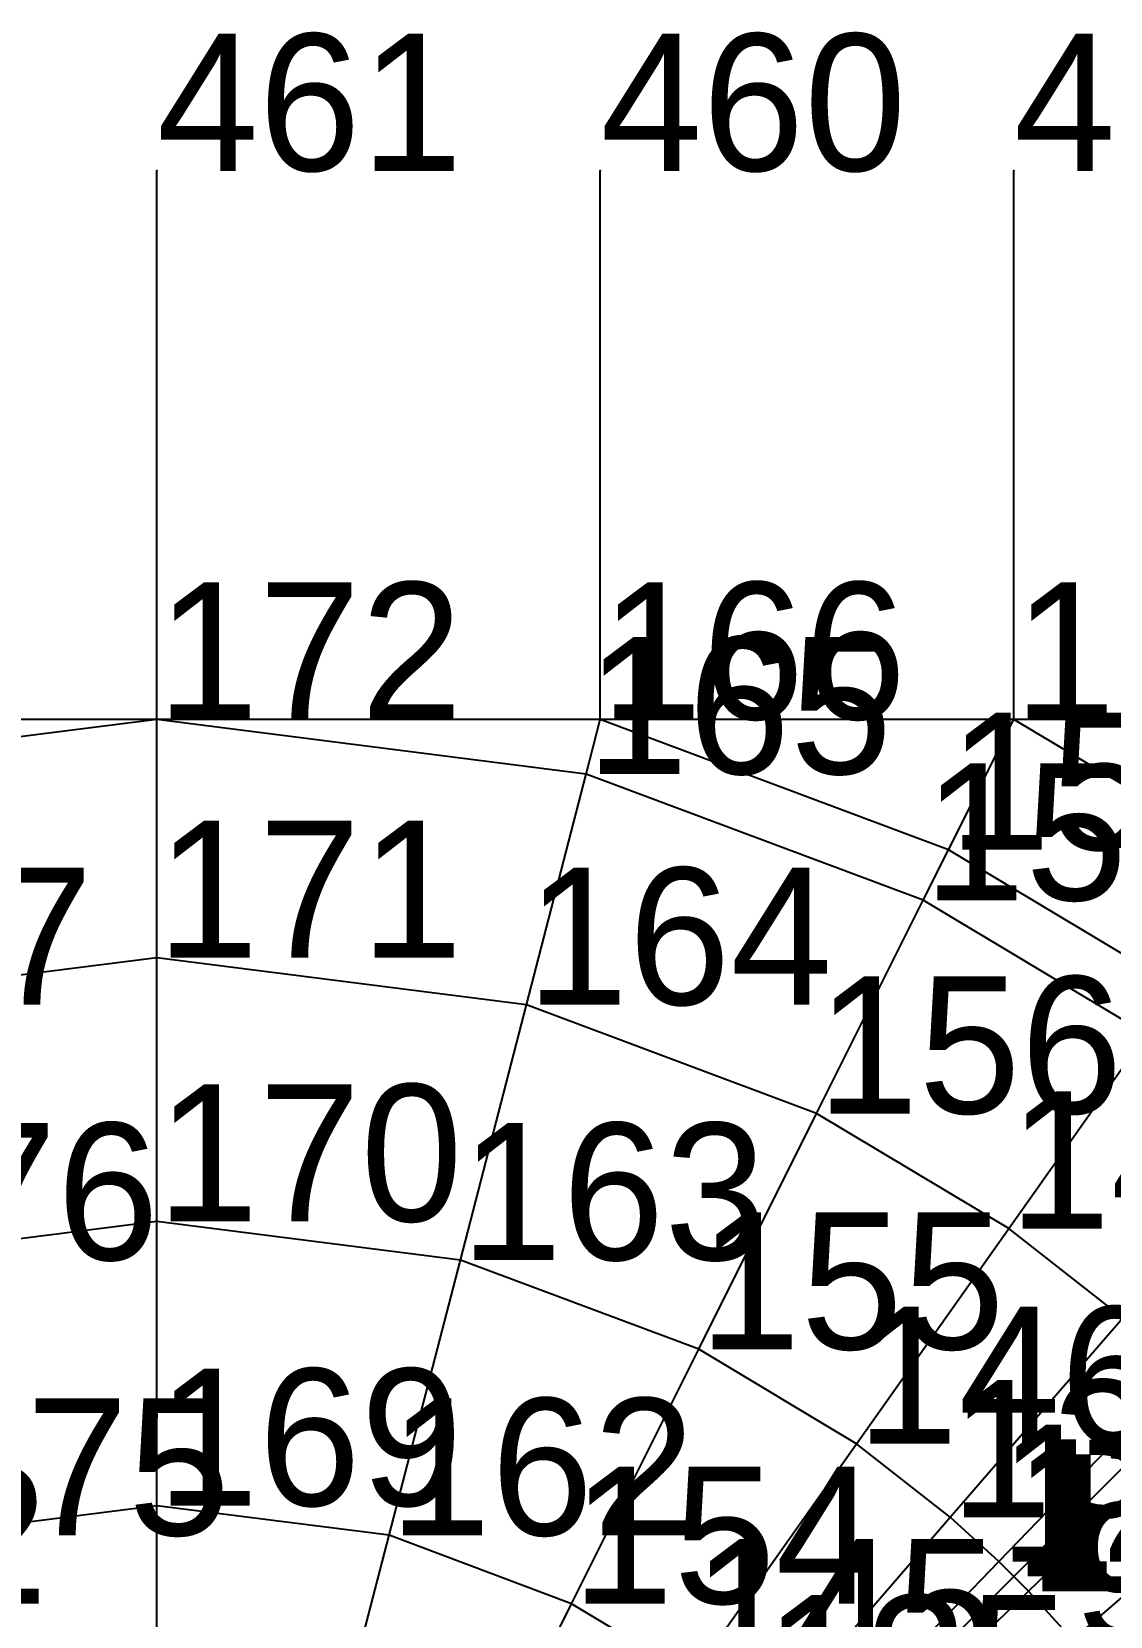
# Model space of a CAD drawing. Header units: metres. Extents: x -2.48 to 2.8, y -2.48 to 2.63.
# Drawn here: x -0.137 to 1.043, y 0.894 to 2.627 of the extents above; entities that cross this region are included whole.
import ezdxf

# ---------------------------------------------------------------- set-up
doc = ezdxf.new("R2010")
doc.units = ezdxf.units.M

msp = doc.modelspace()

# ---------------------------------------------------------------- linework, layer by layer
at = {"layer": 'ASSE', "color": 253}
for p, q in [((0, 1.875, 2.077305), (0, 2.475, 0.375)), ((0.485286, 1.875, 2.019233), (0.485286, 2.475, 0.311111)), ((0.9375, 1.875, 1.850854), (0.9375, 2.475, 0.123798)), ((0, 1.875, 2.077305), (-0.485286, 1.875, 2.019233)), ((0, 1.875, 2.077305), (-0.469805, 1.815188, 2.077305)), ((0, 1.614223, 2.287418), (0, 1.875, 2.077305)), ((0.469805, 1.815188, 2.077305), (0, 1.875, 2.077305)), ((0.485286, 1.875, 2.019233), (0, 1.875, 2.077305)), ((0.469805, 1.815188, 2.077305), (0.485286, 1.875, 2.019233)), ((0.866156, 1.732311, 2.019233), (0.485286, 1.875, 2.019233)), ((0.9375, 1.875, 1.850854), (0.485286, 1.875, 2.019233)), ((0.866156, 1.732311, 2.019233), (0.9375, 1.875, 1.850854)), ((1.210307, 1.711633, 1.850854), (0.9375, 1.875, 1.850854)), ((1.325825, 1.875, 1.590113), (0.9375, 1.875, 1.850854)), ((0.404464, 1.562729, 2.287418), (0.469805, 1.815188, 2.077305)), ((0.838525, 1.677051, 2.077305), (0.469805, 1.815188, 2.077305)), ((0.838525, 1.677051, 2.077305), (0.866156, 1.732311, 2.019233)), ((1.118202, 1.581376, 2.019233), (0.866156, 1.732311, 2.019233)), ((0.721902, 1.443805, 2.287418), (0.838525, 1.677051, 2.077305)), ((1.082532, 1.530931, 2.077305), (0.838525, 1.677051, 2.077305)), ((0, 1.614223, 2.287418), (-0.404464, 1.562729, 2.287418)), ((0, 1.325825, 2.466761), (0, 1.614223, 2.287418)), ((0.404464, 1.562729, 2.287418), (0, 1.614223, 2.287418)), ((0.332202, 1.283532, 2.466761), (0.404464, 1.562729, 2.287418)), ((0.721902, 1.443805, 2.287418), (0.404464, 1.562729, 2.287418)), ((0.931972, 1.318007, 2.287418), (1.082532, 1.530931, 2.077305)), ((0.592927, 1.185854, 2.466761), (0.721902, 1.443805, 2.287418)), ((0.931972, 1.318007, 2.287418), (0.721902, 1.443805, 2.287418)), ((0, 1.325825, 2.466761), (-0.332202, 1.283532, 2.466761)), ((0, 1.014743, 2.610773), (0, 1.325825, 2.466761)), ((0.332202, 1.283532, 2.466761), (0, 1.325825, 2.466761)), ((0.765466, 1.082532, 2.466761), (0.931972, 1.318007, 2.287418)), ((1.056757, 1.220238, 2.287418), (0.931972, 1.318007, 2.287418)), ((0.254257, 0.982373, 2.610773), (0.332202, 1.283532, 2.466761)), ((0.592927, 1.185854, 2.466761), (0.332202, 1.283532, 2.466761)), ((0.867956, 1.00223, 2.466761), (1.056757, 1.220238, 2.287418)), ((0.453807, 0.907613, 2.610773), (0.592927, 1.185854, 2.466761)), ((0.765466, 1.082532, 2.466761), (0.592927, 1.185854, 2.466761)), ((0.921113, 0.953606, 2.466761), (1.121476, 1.161037, 2.287418)), ((0.9375, 0.9375, 2.466761), (1.141428, 1.141428, 2.287418)), ((0.953606, 0.921113, 2.466761), (1.161037, 1.121476, 2.287418)), ((0.585862, 0.828534, 2.610773), (0.765466, 1.082532, 2.466761)), ((0.867956, 1.00223, 2.466761), (0.765466, 1.082532, 2.466761)), ((1.00223, 0.867956, 2.466761), (1.220238, 1.056757, 2.287418)), ((0, 1.014743, 2.610773), (-0.254257, 0.982373, 2.610773)), ((0, 0.686298, 2.716026), (0, 1.014743, 2.610773)), ((0.254257, 0.982373, 2.610773), (0, 1.014743, 2.610773)), ((0.664305, 0.767073, 2.610773), (0.867956, 1.00223, 2.466761)), ((0.921113, 0.953606, 2.466761), (0.867956, 1.00223, 2.466761)), ((0.171961, 0.664405, 2.716026), (0.254257, 0.982373, 2.610773)), ((0.453807, 0.907613, 2.610773), (0.254257, 0.982373, 2.610773)), ((0.704989, 0.729858, 2.610773), (0.921113, 0.953606, 2.466761)), ((0.9375, 0.9375, 2.466761), (0.921113, 0.953606, 2.466761)), ((0.717531, 0.717531, 2.610773), (0.9375, 0.9375, 2.466761)), ((0.953606, 0.921113, 2.466761), (0.9375, 0.9375, 2.466761)), ((0.729858, 0.704989, 2.610773), (0.953606, 0.921113, 2.466761)), ((1.00223, 0.867956, 2.466761), (0.953606, 0.921113, 2.466761)), ((0.306922, 0.613843, 2.716026), (0.453807, 0.907613, 2.610773)), ((0.585862, 0.828534, 2.610773), (0.453807, 0.907613, 2.610773))]:
    msp.add_line(p, q, dxfattribs=at)
at = {"layer": 'ESTRADOSSO'}
for p, q in [((0, 1.875, 2.279609), (0, 2.475, 1.875)), ((0.485286, 1.875, 2.227356), (0.485286, 2.475, 1.811111)), ((0.9375, 1.875, 2.07791), (0.9375, 2.475, 1.623798)), ((0, 1.875, 2.279609), (-0.485286, 1.875, 2.227356)), ((0, 1.875, 2.279609), (-0.469805, 1.815188, 2.279609)), ((0, 1.614223, 2.471139), (0, 1.875, 2.279609)), ((0.469805, 1.815188, 2.279609), (0, 1.875, 2.279609)), ((0.485286, 1.875, 2.227356), (0, 1.875, 2.279609)), ((0.469805, 1.815188, 2.279609), (0.485286, 1.875, 2.227356)), ((0.866156, 1.732311, 2.227356), (0.485286, 1.875, 2.227356)), ((0.9375, 1.875, 2.07791), (0.485286, 1.875, 2.227356)), ((0.866156, 1.732311, 2.227356), (0.9375, 1.875, 2.07791)), ((1.210307, 1.711633, 2.07791), (0.9375, 1.875, 2.07791)), ((1.325825, 1.875, 1.854401), (0.9375, 1.875, 2.07791)), ((0.404464, 1.562729, 2.471139), (0.469805, 1.815188, 2.279609)), ((0.838525, 1.677051, 2.279609), (0.469805, 1.815188, 2.279609)), ((0.838525, 1.677051, 2.279609), (0.866156, 1.732311, 2.227356)), ((1.118202, 1.581376, 2.227356), (0.866156, 1.732311, 2.227356)), ((0.721902, 1.443805, 2.471139), (0.838525, 1.677051, 2.279609)), ((1.082532, 1.530931, 2.279609), (0.838525, 1.677051, 2.279609)), ((0, 1.614223, 2.471139), (-0.404464, 1.562729, 2.471139)), ((0, 1.325825, 2.637125), (0, 1.614223, 2.471139)), ((0.404464, 1.562729, 2.471139), (0, 1.614223, 2.471139)), ((0.332202, 1.283532, 2.637125), (0.404464, 1.562729, 2.471139)), ((0.721902, 1.443805, 2.471139), (0.404464, 1.562729, 2.471139)), ((0.931972, 1.318007, 2.471139), (1.082532, 1.530931, 2.279609)), ((0.592927, 1.185854, 2.637125), (0.721902, 1.443805, 2.471139)), ((0.931972, 1.318007, 2.471139), (0.721902, 1.443805, 2.471139)), ((0, 1.325825, 2.637125), (-0.332202, 1.283532, 2.637125)), ((0, 1.014743, 2.771739), (0, 1.325825, 2.637125)), ((0.332202, 1.283532, 2.637125), (0, 1.325825, 2.637125)), ((0.765466, 1.082532, 2.637125), (0.931972, 1.318007, 2.471139)), ((1.056757, 1.220238, 2.471139), (0.931972, 1.318007, 2.471139)), ((0.254257, 0.982373, 2.771739), (0.332202, 1.283532, 2.637125)), ((0.592927, 1.185854, 2.637125), (0.332202, 1.283532, 2.637125)), ((0.867956, 1.00223, 2.637125), (1.056757, 1.220238, 2.471139)), ((0.453807, 0.907613, 2.771739), (0.592927, 1.185854, 2.637125)), ((0.765466, 1.082532, 2.637125), (0.592927, 1.185854, 2.637125)), ((0.921113, 0.953606, 2.637125), (1.121476, 1.161037, 2.471139)), ((0.9375, 0.9375, 2.637125), (1.141428, 1.141428, 2.471139)), ((0.953606, 0.921113, 2.637125), (1.161037, 1.121476, 2.471139)), ((0.585862, 0.828534, 2.771739), (0.765466, 1.082532, 2.637125)), ((0.867956, 1.00223, 2.637125), (0.765466, 1.082532, 2.637125)), ((1.00223, 0.867956, 2.637125), (1.220238, 1.056757, 2.471139)), ((0, 1.014743, 2.771739), (-0.254257, 0.982373, 2.771739)), ((0, 0.686298, 2.870755), (0, 1.014743, 2.771739)), ((0.254257, 0.982373, 2.771739), (0, 1.014743, 2.771739)), ((0.664305, 0.767073, 2.771739), (0.867956, 1.00223, 2.637125)), ((0.921113, 0.953606, 2.637125), (0.867956, 1.00223, 2.637125)), ((0.171961, 0.664405, 2.870755), (0.254257, 0.982373, 2.771739)), ((0.453807, 0.907613, 2.771739), (0.254257, 0.982373, 2.771739)), ((0.704989, 0.729858, 2.771739), (0.921113, 0.953606, 2.637125)), ((0.9375, 0.9375, 2.637125), (0.921113, 0.953606, 2.637125)), ((0.717531, 0.717531, 2.771739), (0.9375, 0.9375, 2.637125)), ((0.953606, 0.921113, 2.637125), (0.9375, 0.9375, 2.637125)), ((0.729858, 0.704989, 2.771739), (0.953606, 0.921113, 2.637125)), ((1.00223, 0.867956, 2.637125), (0.953606, 0.921113, 2.637125)), ((0.306922, 0.613843, 2.870755), (0.453807, 0.907613, 2.771739)), ((0.585862, 0.828534, 2.771739), (0.453807, 0.907613, 2.771739))]:
    msp.add_line(p, q, dxfattribs=at)
at = {"layer": 'EXTERNAL'}
for p in [(0, 2.475, -1.125), (0.485286, 2.475, -1.188889), (0.9375, 2.475, -1.376202)]:
    msp.add_point(p, dxfattribs=at)
at = {"layer": 'fz', "color": 7}
for p, q in [((0, 2.475, 1.875), (0, 2.475, 1.875)), ((0.485286, 2.475, 1.811111), (0.485286, 2.475, 1.811111)), ((0.9375, 2.475, 1.623798), (0.9375, 2.475, 1.623798)), ((0, 1.875, 2.279609), (0, 1.875, 4.977609)), ((0.485286, 1.875, 2.227356), (0.485286, 1.875, 3.335356)), ((0.9375, 1.875, 2.07791), (0.9375, 1.875, 3.77191)), ((0.469805, 1.815188, 2.279609), (0.469805, 1.815188, 4.611609)), ((0.866156, 1.732311, 2.227356), (0.866156, 1.732311, 3.559356)), ((0.838525, 1.677051, 2.279609), (0.838525, 1.677051, 4.229609)), ((0, 1.614223, 2.471139), (0, 1.614223, 6.223139)), ((0.404464, 1.562729, 2.471139), (0.404464, 1.562729, 5.909139)), ((0.721902, 1.443805, 2.471139), (0.721902, 1.443805, 5.167139)), ((0, 1.325825, 2.637125), (0, 1.325825, 5.467125)), ((0.931972, 1.318007, 2.471139), (0.931972, 1.318007, 4.337139)), ((0.332202, 1.283532, 2.637125), (0.332202, 1.283532, 5.233125)), ((0.592927, 1.185854, 2.637125), (0.592927, 1.185854, 4.671125)), ((0.765466, 1.082532, 2.637125), (0.765466, 1.082532, 4.045125)), ((0, 1.014743, 2.771739), (0, 1.014743, 4.737739)), ((0.867956, 1.00223, 2.637125), (0.867956, 1.00223, 3.497125)), ((0.254257, 0.982373, 2.771739), (0.254257, 0.982373, 4.573739)), ((0.921113, 0.953606, 2.637125), (0.921113, 0.953606, 3.041125)), ((0.9375, 0.9375, 2.637125), (0.9375, 0.9375, 2.833125)), ((0.953606, 0.921113, 2.637125), (0.953606, 0.921113, 3.041125)), ((0.453807, 0.907613, 2.771739), (0.453807, 0.907613, 4.183739))]:
    msp.add_line(p, q, dxfattribs=at)
at = {"layer": 'INTERNAL'}
for p in [(0, 1.875, 1.875), (0.485286, 1.875, 1.811111), (0.9375, 1.875, 1.623798), (0.469805, 1.815188, 1.875), (0.866156, 1.732311, 1.811111), (0.838525, 1.677051, 1.875), (0, 1.614223, 2.103696), (0.404464, 1.562729, 2.103696), (0.721902, 1.443805, 2.103696), (0, 1.325825, 2.296397), (0.931972, 1.318007, 2.103696), (0.332202, 1.283532, 2.296397), (0.592927, 1.185854, 2.296397), (0.765466, 1.082532, 2.296397), (0, 1.014743, 2.449806), (0.867956, 1.00223, 2.296397), (0.254257, 0.982373, 2.449806), (0.921113, 0.953606, 2.296397), (0.9375, 0.9375, 2.296397), (0.953606, 0.921113, 2.296397), (0.453807, 0.907613, 2.449806)]:
    msp.add_point(p, dxfattribs=at)
at = {"layer": 'INTRADOSSO'}
for p, q in [((0, 1.875, 1.875), (0, 2.475, -1.125)), ((0.485286, 1.875, 1.811111), (0.485286, 2.475, -1.188889)), ((0.9375, 1.875, 1.623798), (0.9375, 2.475, -1.376202)), ((0, 1.875, 1.875), (-0.485286, 1.875, 1.811111)), ((0, 1.875, 1.875), (-0.469805, 1.815188, 1.875)), ((0, 1.614223, 2.103696), (0, 1.875, 1.875)), ((0.469805, 1.815188, 1.875), (0, 1.875, 1.875)), ((0.485286, 1.875, 1.811111), (0, 1.875, 1.875)), ((0.469805, 1.815188, 1.875), (0.485286, 1.875, 1.811111)), ((0.866156, 1.732311, 1.811111), (0.485286, 1.875, 1.811111)), ((0.9375, 1.875, 1.623798), (0.485286, 1.875, 1.811111)), ((0.866156, 1.732311, 1.811111), (0.9375, 1.875, 1.623798)), ((1.210307, 1.711633, 1.623798), (0.9375, 1.875, 1.623798)), ((1.325825, 1.875, 1.325825), (0.9375, 1.875, 1.623798)), ((0.404464, 1.562729, 2.103696), (0.469805, 1.815188, 1.875)), ((0.838525, 1.677051, 1.875), (0.469805, 1.815188, 1.875)), ((0.838525, 1.677051, 1.875), (0.866156, 1.732311, 1.811111)), ((1.118202, 1.581376, 1.811111), (0.866156, 1.732311, 1.811111)), ((0.721902, 1.443805, 2.103696), (0.838525, 1.677051, 1.875)), ((1.082532, 1.530931, 1.875), (0.838525, 1.677051, 1.875)), ((0, 1.614223, 2.103696), (-0.404464, 1.562729, 2.103696)), ((0, 1.325825, 2.296397), (0, 1.614223, 2.103696)), ((0.404464, 1.562729, 2.103696), (0, 1.614223, 2.103696)), ((0.332202, 1.283532, 2.296397), (0.404464, 1.562729, 2.103696)), ((0.721902, 1.443805, 2.103696), (0.404464, 1.562729, 2.103696)), ((0.931972, 1.318007, 2.103696), (1.082532, 1.530931, 1.875)), ((0.592927, 1.185854, 2.296397), (0.721902, 1.443805, 2.103696)), ((0.931972, 1.318007, 2.103696), (0.721902, 1.443805, 2.103696)), ((0, 1.325825, 2.296397), (-0.332202, 1.283532, 2.296397)), ((0, 1.014743, 2.449806), (0, 1.325825, 2.296397)), ((0.332202, 1.283532, 2.296397), (0, 1.325825, 2.296397)), ((0.765466, 1.082532, 2.296397), (0.931972, 1.318007, 2.103696)), ((1.056757, 1.220238, 2.103696), (0.931972, 1.318007, 2.103696)), ((0.254257, 0.982373, 2.449806), (0.332202, 1.283532, 2.296397)), ((0.592927, 1.185854, 2.296397), (0.332202, 1.283532, 2.296397)), ((0.867956, 1.00223, 2.296397), (1.056757, 1.220238, 2.103696)), ((0.453807, 0.907613, 2.449806), (0.592927, 1.185854, 2.296397)), ((0.765466, 1.082532, 2.296397), (0.592927, 1.185854, 2.296397)), ((0.921113, 0.953606, 2.296397), (1.121476, 1.161037, 2.103696)), ((0.9375, 0.9375, 2.296397), (1.141428, 1.141428, 2.103696)), ((0.953606, 0.921113, 2.296397), (1.161037, 1.121476, 2.103696)), ((0.585862, 0.828534, 2.449806), (0.765466, 1.082532, 2.296397)), ((0.867956, 1.00223, 2.296397), (0.765466, 1.082532, 2.296397)), ((1.00223, 0.867956, 2.296397), (1.220238, 1.056757, 2.103696)), ((0, 1.014743, 2.449806), (-0.254257, 0.982373, 2.449806)), ((0, 0.686298, 2.561298), (0, 1.014743, 2.449806)), ((0.254257, 0.982373, 2.449806), (0, 1.014743, 2.449806)), ((0.664305, 0.767073, 2.449806), (0.867956, 1.00223, 2.296397)), ((0.921113, 0.953606, 2.296397), (0.867956, 1.00223, 2.296397)), ((0.171961, 0.664405, 2.561298), (0.254257, 0.982373, 2.449806)), ((0.453807, 0.907613, 2.449806), (0.254257, 0.982373, 2.449806)), ((0.704989, 0.729858, 2.449806), (0.921113, 0.953606, 2.296397)), ((0.9375, 0.9375, 2.296397), (0.921113, 0.953606, 2.296397)), ((0.717531, 0.717531, 2.449806), (0.9375, 0.9375, 2.296397)), ((0.953606, 0.921113, 2.296397), (0.9375, 0.9375, 2.296397)), ((0.729858, 0.704989, 2.449806), (0.953606, 0.921113, 2.296397)), ((1.00223, 0.867956, 2.296397), (0.953606, 0.921113, 2.296397)), ((0.306922, 0.613843, 2.561298), (0.453807, 0.907613, 2.449806)), ((0.585862, 0.828534, 2.449806), (0.453807, 0.907613, 2.449806))]:
    msp.add_line(p, q, dxfattribs=at)
at = {"layer": 'MAXSPINTA', "color": 81, "ltscale": 7.076287}
msp.add_line((0, 1.875, 2.264896), (0, 2.475, 1.875), dxfattribs=at)
at = {"layer": 'MAXSPINTA', "color": 81, "ltscale": 7.444612}
msp.add_line((0.485286, 1.875, 2.19393), (0.485286, 2.475, 1.811111), dxfattribs=at)
at = {"layer": 'MAXSPINTA', "color": 81, "ltscale": 7.048206}
msp.add_line((0.9375, 1.875, 1.99842), (0.9375, 2.475, 1.623798), dxfattribs=at)
at = {"layer": 'MAXSPINTA', "color": 41, "ltscale": 3.181066}
for p, q in [((0, 1.875, 2.264896), (-0.485286, 1.875, 2.19393)), ((0.485286, 1.875, 2.19393), (0, 1.875, 2.264896))]:
    msp.add_line(p, q, dxfattribs=at)
at = {"layer": 'MAXSPINTA', "color": 41, "ltscale": 2.369133}
for p, q in [((0, 1.875, 2.264896), (-0.469805, 1.815188, 2.24191)), ((0.469805, 1.815188, 2.24191), (0, 1.875, 2.264896))]:
    msp.add_line(p, q, dxfattribs=at)
at = {"layer": 'MAXSPINTA', "color": 81, "ltscale": 6.468779}
msp.add_line((0, 1.614223, 2.443626), (0, 1.875, 2.264896), dxfattribs=at)
at = {"layer": 'MAXSPINTA', "color": 81, "ltscale": 7.125119}
msp.add_line((0.469805, 1.815188, 2.24191), (0.485286, 1.875, 2.19393), dxfattribs=at)
at = {"layer": 'MAXSPINTA', "color": 41, "ltscale": 2.3884}
msp.add_line((0.866156, 1.732311, 2.130967), (0.485286, 1.875, 2.19393), dxfattribs=at)
at = {"layer": 'MAXSPINTA', "color": 41, "ltscale": 2.55739}
msp.add_line((0.9375, 1.875, 1.99842), (0.485286, 1.875, 2.19393), dxfattribs=at)
at = {"layer": 'MAXSPINTA', "color": 81, "ltscale": 6.932284}
msp.add_line((0.866156, 1.732311, 2.130967), (0.9375, 1.875, 1.99842), dxfattribs=at)
at = {"layer": 'MAXSPINTA', "color": 41, "ltscale": 2.4208}
msp.add_line((1.210307, 1.711633, 1.922187), (0.9375, 1.875, 1.99842), dxfattribs=at)
at = {"layer": 'MAXSPINTA', "color": 41, "ltscale": 3.366855}
msp.add_line((1.325825, 1.875, 1.712819), (0.9375, 1.875, 1.99842), dxfattribs=at)
at = {"layer": 'MAXSPINTA', "color": 81, "ltscale": 6.146268}
msp.add_line((0.404464, 1.562729, 2.419431), (0.469805, 1.815188, 2.24191), dxfattribs=at)
at = {"layer": 'MAXSPINTA', "color": 41, "ltscale": 2.389111}
msp.add_line((0.838525, 1.677051, 2.180309), (0.469805, 1.815188, 2.24191), dxfattribs=at)
at = {"layer": 'MAXSPINTA', "color": 81, "ltscale": 6.278132}
msp.add_line((0.838525, 1.677051, 2.180309), (0.866156, 1.732311, 2.130967), dxfattribs=at)
at = {"layer": 'MAXSPINTA', "color": 41, "ltscale": 2.41066}
msp.add_line((1.118202, 1.581376, 2.066185), (0.866156, 1.732311, 2.130967), dxfattribs=at)
at = {"layer": 'MAXSPINTA', "color": 61, "ltscale": 5.446189}
msp.add_line((0.721902, 1.443805, 2.360666), (0.838525, 1.677051, 2.180309), dxfattribs=at)
at = {"layer": 'MAXSPINTA', "color": 41, "ltscale": 2.41175}
msp.add_line((1.082532, 1.530931, 2.116959), (0.838525, 1.677051, 2.180309), dxfattribs=at)
at = {"layer": 'MAXSPINTA', "color": 41, "ltscale": 2.370414}
for p, q in [((0, 1.614223, 2.443626), (-0.404464, 1.562729, 2.419431)), ((0.404464, 1.562729, 2.419431), (0, 1.614223, 2.443626))]:
    msp.add_line(p, q, dxfattribs=at)
at = {"layer": 'MAXSPINTA', "color": 61, "ltscale": 5.167333}
msp.add_line((0, 1.325825, 2.569127), (0, 1.614223, 2.443626), dxfattribs=at)
at = {"layer": 'MAXSPINTA', "color": 61, "ltscale": 4.959025}
msp.add_line((0.332202, 1.283532, 2.54718), (0.404464, 1.562729, 2.419431), dxfattribs=at)
at = {"layer": 'MAXSPINTA', "color": 41, "ltscale": 2.395568}
msp.add_line((0.721902, 1.443805, 2.360666), (0.404464, 1.562729, 2.419431), dxfattribs=at)
at = {"layer": 'MAXSPINTA', "color": 61, "ltscale": 4.676599}
msp.add_line((0.931972, 1.318007, 2.301542), (1.082532, 1.530931, 2.116959), dxfattribs=at)
at = {"layer": 'MAXSPINTA', "color": 61, "ltscale": 4.480041}
msp.add_line((0.592927, 1.185854, 2.496518), (0.721902, 1.443805, 2.360666), dxfattribs=at)
at = {"layer": 'MAXSPINTA', "color": 41, "ltscale": 2.421745}
msp.add_line((0.931972, 1.318007, 2.301542), (0.721902, 1.443805, 2.360666), dxfattribs=at)
at = {"layer": 'MAXSPINTA', "color": 41, "ltscale": 2.371358}
for p, q in [((0, 1.325825, 2.569127), (-0.332202, 1.283532, 2.54718)), ((0.332202, 1.283532, 2.54718), (0, 1.325825, 2.569127))]:
    msp.add_line(p, q, dxfattribs=at)
at = {"layer": 'MAXSPINTA', "color": 61, "ltscale": 4.249624}
msp.add_line((0, 1.014743, 2.64103), (0, 1.325825, 2.569127), dxfattribs=at)
at = {"layer": 'MAXSPINTA', "color": 41, "ltscale": 3.94546}
msp.add_line((0.765466, 1.082532, 2.446904), (0.931972, 1.318007, 2.301542), dxfattribs=at)
at = {"layer": 'MAXSPINTA', "color": 41, "ltscale": 2.419562}
msp.add_line((1.056757, 1.220238, 2.262728), (0.931972, 1.318007, 2.301542), dxfattribs=at)
at = {"layer": 'MAXSPINTA', "color": 41, "ltscale": 4.107245}
msp.add_line((0.254257, 0.982373, 2.624014), (0.332202, 1.283532, 2.54718), dxfattribs=at)
at = {"layer": 'MAXSPINTA', "color": 41, "ltscale": 2.399123}
msp.add_line((0.592927, 1.185854, 2.496518), (0.332202, 1.283532, 2.54718), dxfattribs=at)
at = {"layer": 'MAXSPINTA', "color": 41, "ltscale": 3.464237}
for p, q in [((0.867956, 1.00223, 2.414874), (1.056757, 1.220238, 2.262728)), ((1.00223, 0.867956, 2.414874), (1.220238, 1.056757, 2.262728))]:
    msp.add_line(p, q, dxfattribs=at)
at = {"layer": 'MAXSPINTA', "color": 41, "ltscale": 3.77364}
msp.add_line((0.453807, 0.907613, 2.586023), (0.592927, 1.185854, 2.496518), dxfattribs=at)
at = {"layer": 'MAXSPINTA', "color": 41, "ltscale": 2.424679}
msp.add_line((0.765466, 1.082532, 2.446904), (0.592927, 1.185854, 2.496518), dxfattribs=at)
at = {"layer": 'MAXSPINTA', "color": 41, "ltscale": 3.048243}
for p, q in [((0.921113, 0.953606, 2.401571), (1.121476, 1.161037, 2.246304)), ((0.953606, 0.921113, 2.401571), (1.161037, 1.121476, 2.246304))]:
    msp.add_line(p, q, dxfattribs=at)
at = {"layer": 'MAXSPINTA', "color": 41, "ltscale": 2.852727}
msp.add_line((0.9375, 0.9375, 2.399964), (1.141428, 1.141428, 2.244274), dxfattribs=at)
at = {"layer": 'MAXSPINTA', "color": 41, "ltscale": 3.401673}
msp.add_line((0.585862, 0.828534, 2.549904), (0.765466, 1.082532, 2.446904), dxfattribs=at)
at = {"layer": 'MAXSPINTA', "color": 41, "ltscale": 2.420225}
msp.add_line((0.867956, 1.00223, 2.414874), (0.765466, 1.082532, 2.446904), dxfattribs=at)
at = {"layer": 'MAXSPINTA', "color": 41, "ltscale": 2.37144}
for p, q in [((0, 1.014743, 2.64103), (-0.254257, 0.982373, 2.624014)), ((0.254257, 0.982373, 2.624014), (0, 1.014743, 2.64103))]:
    msp.add_line(p, q, dxfattribs=at)
at = {"layer": 'MAXSPINTA', "color": 41, "ltscale": 3.554487}
msp.add_line((0, 0.686298, 2.66775), (0, 1.014743, 2.64103), dxfattribs=at)
at = {"layer": 'MAXSPINTA', "color": 41, "ltscale": 3.067204}
msp.add_line((0.664305, 0.767073, 2.527224), (0.867956, 1.00223, 2.414874), dxfattribs=at)
at = {"layer": 'MAXSPINTA', "color": 41, "ltscale": 2.387875}
for p, q in [((0.921113, 0.953606, 2.401571), (0.867956, 1.00223, 2.414874)), ((1.00223, 0.867956, 2.414874), (0.953606, 0.921113, 2.401571))]:
    msp.add_line(p, q, dxfattribs=at)
at = {"layer": 'MAXSPINTA', "color": 41, "ltscale": 3.458253}
msp.add_line((0.171961, 0.664405, 2.657193), (0.254257, 0.982373, 2.624014), dxfattribs=at)
at = {"layer": 'MAXSPINTA', "color": 41, "ltscale": 2.397557}
msp.add_line((0.453807, 0.907613, 2.586023), (0.254257, 0.982373, 2.624014), dxfattribs=at)
at = {"layer": 'MAXSPINTA', "color": 41, "ltscale": 2.776087}
for p, q in [((0.704989, 0.729858, 2.518059), (0.921113, 0.953606, 2.401571)), ((0.729858, 0.704989, 2.518059), (0.953606, 0.921113, 2.401571))]:
    msp.add_line(p, q, dxfattribs=at)
at = {"layer": 'MAXSPINTA', "color": 41, "ltscale": 2.353129}
for p, q in [((0.9375, 0.9375, 2.399964), (0.921113, 0.953606, 2.401571)), ((0.953606, 0.921113, 2.401571), (0.9375, 0.9375, 2.399964))]:
    msp.add_line(p, q, dxfattribs=at)
at = {"layer": 'MAXSPINTA', "color": 41, "ltscale": 2.638614}
msp.add_line((0.717531, 0.717531, 2.516972), (0.9375, 0.9375, 2.399964), dxfattribs=at)
at = {"layer": 'MAXSPINTA', "color": 41, "ltscale": 3.234342}
msp.add_line((0.306922, 0.613843, 2.634161), (0.453807, 0.907613, 2.586023), dxfattribs=at)
at = {"layer": 'MAXSPINTA', "color": 41, "ltscale": 2.418023}
msp.add_line((0.585862, 0.828534, 2.549904), (0.453807, 0.907613, 2.586023), dxfattribs=at)
at = {"layer": 'MEDIONETWORK', "color": 101, "ltscale": 7.994773}
msp.add_line((0, 1.875, 1.957809), (0, 2.475, 0.986774), dxfattribs=at)
at = {"layer": 'MEDIONETWORK', "color": 81, "ltscale": 7.381279}
msp.add_line((0.485286, 1.875, 1.952424), (0.485286, 2.475, 1.156985), dxfattribs=at)
at = {"layer": 'MEDIONETWORK', "color": 61, "ltscale": 5.751959}
msp.add_line((0.9375, 1.875, 1.872047), (0.9375, 2.475, 1.320408), dxfattribs=at)
at = {"layer": 'MEDIONETWORK', "color": 21, "ltscale": 2.229417}
for p, q in [((0, 1.875, 1.957809), (-0.485286, 1.875, 1.952424)), ((0.485286, 1.875, 1.952424), (0, 1.875, 1.957809))]:
    msp.add_line(p, q, dxfattribs=at)
at = {"layer": 'MEDIONETWORK', "color": 21, "ltscale": 1.697534}
for p, q in [((0, 1.875, 1.957809), (-0.469805, 1.815188, 2.034033)), ((0.469805, 1.815188, 2.034033), (0, 1.875, 1.957809))]:
    msp.add_line(p, q, dxfattribs=at)
at = {"layer": 'MEDIONETWORK', "color": 81, "ltscale": 6.237365}
msp.add_line((0, 1.614223, 2.300223), (0, 1.875, 1.957809), dxfattribs=at)
at = {"layer": 'MEDIONETWORK', "color": 81, "ltscale": 6.603184}
msp.add_line((0.469805, 1.815188, 2.034033), (0.485286, 1.875, 1.952424), dxfattribs=at)
at = {"layer": 'MEDIONETWORK', "color": 21, "ltscale": 1.70689}
msp.add_line((0.866156, 1.732311, 2.036349), (0.485286, 1.875, 1.952424), dxfattribs=at)
at = {"layer": 'MEDIONETWORK', "color": 21, "ltscale": 1.688603}
msp.add_line((0.9375, 1.875, 1.872047), (0.485286, 1.875, 1.952424), dxfattribs=at)
at = {"layer": 'MEDIONETWORK', "color": 61, "ltscale": 5.421109}
msp.add_line((0.866156, 1.732311, 2.036349), (0.9375, 1.875, 1.872047), dxfattribs=at)
at = {"layer": 'MEDIONETWORK', "color": 21, "ltscale": 1.667342}
msp.add_line((1.210307, 1.711633, 1.86946), (0.9375, 1.875, 1.872047), dxfattribs=at)
at = {"layer": 'MEDIONETWORK', "color": 21, "ltscale": 2.226301}
msp.add_line((1.325825, 1.875, 1.64457), (0.9375, 1.875, 1.872047), dxfattribs=at)
at = {"layer": 'MEDIONETWORK', "color": 61, "ltscale": 5.445269}
msp.add_line((0.404464, 1.562729, 2.330202), (0.469805, 1.815188, 2.034033), dxfattribs=at)
at = {"layer": 'MEDIONETWORK', "color": 21, "ltscale": 1.695302}
msp.add_line((0.838525, 1.677051, 2.100355), (0.469805, 1.815188, 2.034033), dxfattribs=at)
at = {"layer": 'MEDIONETWORK', "color": 61, "ltscale": 5.002745}
msp.add_line((0.838525, 1.677051, 2.100355), (0.866156, 1.732311, 2.036349), dxfattribs=at)
at = {"layer": 'MEDIONETWORK', "color": 21, "ltscale": 1.667586}
msp.add_line((1.118202, 1.581376, 2.030868), (0.866156, 1.732311, 2.036349), dxfattribs=at)
at = {"layer": 'MEDIONETWORK', "color": 61, "ltscale": 4.341898}
msp.add_line((0.721902, 1.443805, 2.34403), (0.838525, 1.677051, 2.100355), dxfattribs=at)
at = {"layer": 'MEDIONETWORK', "color": 21, "ltscale": 1.668286}
msp.add_line((1.082532, 1.530931, 2.090393), (0.838525, 1.677051, 2.100355), dxfattribs=at)
at = {"layer": 'MEDIONETWORK', "color": 21, "ltscale": 1.680421}
for p, q in [((0, 1.614223, 2.300223), (-0.404464, 1.562729, 2.330202)), ((0.404464, 1.562729, 2.330202), (0, 1.614223, 2.300223))]:
    msp.add_line(p, q, dxfattribs=at)
at = {"layer": 'MEDIONETWORK', "color": 61, "ltscale": 4.396059}
msp.add_line((0, 1.325825, 2.54427), (0, 1.614223, 2.300223), dxfattribs=at)
at = {"layer": 'MEDIONETWORK', "color": 41, "ltscale": 4.022748}
msp.add_line((0.332202, 1.283532, 2.547792), (0.404464, 1.562729, 2.330202), dxfattribs=at)
at = {"layer": 'MEDIONETWORK', "color": 21, "ltscale": 1.673118}
msp.add_line((0.721902, 1.443805, 2.34403), (0.404464, 1.562729, 2.330202), dxfattribs=at)
at = {"layer": 'MEDIONETWORK', "color": 41, "ltscale": 3.578974}
msp.add_line((0.931972, 1.318007, 2.316614), (1.082532, 1.530931, 2.090393), dxfattribs=at)
at = {"layer": 'MEDIONETWORK', "color": 41, "ltscale": 3.426545}
msp.add_line((0.592927, 1.185854, 2.53204), (0.721902, 1.443805, 2.34403), dxfattribs=at)
at = {"layer": 'MEDIONETWORK', "color": 21, "ltscale": 1.677703}
msp.add_line((0.931972, 1.318007, 2.316614), (0.721902, 1.443805, 2.34403), dxfattribs=at)
at = {"layer": 'MEDIONETWORK', "color": 21, "ltscale": 1.676012}
for p, q in [((0, 1.325825, 2.54427), (-0.332202, 1.283532, 2.547792)), ((0.332202, 1.283532, 2.547792), (0, 1.325825, 2.54427))]:
    msp.add_line(p, q, dxfattribs=at)
at = {"layer": 'MEDIONETWORK', "color": 41, "ltscale": 3.245006}
msp.add_line((0, 1.014743, 2.691667), (0, 1.325825, 2.54427), dxfattribs=at)
at = {"layer": 'MEDIONETWORK', "color": 41, "ltscale": 2.945535}
msp.add_line((0.765466, 1.082532, 2.497501), (0.931972, 1.318007, 2.316614), dxfattribs=at)
at = {"layer": 'MEDIONETWORK', "color": 21, "ltscale": 1.69877}
msp.add_line((1.056757, 1.220238, 2.284276), (0.931972, 1.318007, 2.316614), dxfattribs=at)
at = {"layer": 'MEDIONETWORK', "color": 41, "ltscale": 3.083146}
msp.add_line((0.254257, 0.982373, 2.684057), (0.332202, 1.283532, 2.547792), dxfattribs=at)
at = {"layer": 'MEDIONETWORK', "color": 21, "ltscale": 1.674403}
msp.add_line((0.592927, 1.185854, 2.53204), (0.332202, 1.283532, 2.547792), dxfattribs=at)
at = {"layer": 'MEDIONETWORK', "color": 41, "ltscale": 2.572406}
for p, q in [((0.867956, 1.00223, 2.467849), (1.056757, 1.220238, 2.284276)), ((1.00223, 0.867956, 2.467849), (1.220238, 1.056757, 2.284276))]:
    msp.add_line(p, q, dxfattribs=at)
at = {"layer": 'MEDIONETWORK', "color": 41, "ltscale": 2.773318}
msp.add_line((0.453807, 0.907613, 2.658731), (0.592927, 1.185854, 2.53204), dxfattribs=at)
at = {"layer": 'MEDIONETWORK', "color": 21, "ltscale": 1.691701}
msp.add_line((0.765466, 1.082532, 2.497501), (0.592927, 1.185854, 2.53204), dxfattribs=at)
at = {"layer": 'MEDIONETWORK', "color": 41, "ltscale": 2.26284}
for p, q in [((0.921113, 0.953606, 2.453808), (1.121476, 1.161037, 2.26757)), ((0.953606, 0.921113, 2.453808), (1.161037, 1.121476, 2.26757))]:
    msp.add_line(p, q, dxfattribs=at)
at = {"layer": 'MEDIONETWORK', "color": 21, "ltscale": 2.117868}
msp.add_line((0.9375, 0.9375, 2.452012), (1.141428, 1.141428, 2.265336), dxfattribs=at)
at = {"layer": 'MEDIONETWORK', "color": 41, "ltscale": 2.478052}
msp.add_line((0.585862, 0.828534, 2.627236), (0.765466, 1.082532, 2.497501), dxfattribs=at)
at = {"layer": 'MEDIONETWORK', "color": 21, "ltscale": 1.707117}
msp.add_line((0.867956, 1.00223, 2.467849), (0.765466, 1.082532, 2.497501), dxfattribs=at)
at = {"layer": 'MEDIONETWORK', "color": 21, "ltscale": 1.676622}
for p, q in [((0, 1.014743, 2.691667), (-0.254257, 0.982373, 2.684057)), ((0.254257, 0.982373, 2.684057), (0, 1.014743, 2.691667))]:
    msp.add_line(p, q, dxfattribs=at)
at = {"layer": 'MEDIONETWORK', "color": 41, "ltscale": 2.559685}
msp.add_line((0, 0.686298, 2.757899), (0, 1.014743, 2.691667), dxfattribs=at)
at = {"layer": 'MEDIONETWORK', "color": 41, "ltscale": 2.231158}
msp.add_line((0.664305, 0.767073, 2.604326), (0.867956, 1.00223, 2.467849), dxfattribs=at)
at = {"layer": 'MEDIONETWORK', "color": 21, "ltscale": 1.694388}
for p, q in [((0.921113, 0.953606, 2.453808), (0.867956, 1.00223, 2.467849)), ((1.00223, 0.867956, 2.467849), (0.953606, 0.921113, 2.453808))]:
    msp.add_line(p, q, dxfattribs=at)
at = {"layer": 'MEDIONETWORK', "color": 41, "ltscale": 2.484695}
msp.add_line((0.171961, 0.664405, 2.749422), (0.254257, 0.982373, 2.684057), dxfattribs=at)
at = {"layer": 'MEDIONETWORK', "color": 21, "ltscale": 1.683476}
msp.add_line((0.453807, 0.907613, 2.658731), (0.254257, 0.982373, 2.684057), dxfattribs=at)
at = {"layer": 'MEDIONETWORK', "color": 21, "ltscale": 2.0203}
for p, q in [((0.704989, 0.729858, 2.59427), (0.921113, 0.953606, 2.453808)), ((0.729858, 0.704989, 2.59427), (0.953606, 0.921113, 2.453808))]:
    msp.add_line(p, q, dxfattribs=at)
at = {"layer": 'MEDIONETWORK', "color": 21, "ltscale": 1.667617}
for p, q in [((0.9375, 0.9375, 2.452012), (0.921113, 0.953606, 2.453808)), ((0.953606, 0.921113, 2.453808), (0.9375, 0.9375, 2.452012))]:
    msp.add_line(p, q, dxfattribs=at)
at = {"layer": 'MEDIONETWORK', "color": 21, "ltscale": 1.920483}
msp.add_line((0.717531, 0.717531, 2.593028), (0.9375, 0.9375, 2.452012), dxfattribs=at)
at = {"layer": 'MEDIONETWORK', "color": 41, "ltscale": 2.317302}
msp.add_line((0.306922, 0.613843, 2.728655), (0.453807, 0.907613, 2.658731), dxfattribs=at)
at = {"layer": 'MEDIONETWORK', "color": 21, "ltscale": 1.701822}
msp.add_line((0.585862, 0.828534, 2.627236), (0.453807, 0.907613, 2.658731), dxfattribs=at)
at = {"layer": 'MINSPINTA', "color": 81, "ltscale": 6.603742}
msp.add_line((0, 1.875, 1.875), (0, 2.475, 0.806803), dxfattribs=at)
at = {"layer": 'MINSPINTA', "color": 81, "ltscale": 6.659901}
msp.add_line((0.485286, 1.875, 1.811111), (0.485286, 2.475, 0.808803), dxfattribs=at)
at = {"layer": 'MINSPINTA', "color": 61, "ltscale": 5.852083}
msp.add_line((0.9375, 1.875, 1.623798), (0.9375, 2.475, 0.728757), dxfattribs=at)
at = {"layer": 'MINSPINTA', "color": 21, "ltscale": 1.730375}
for p, q in [((0, 1.875, 1.875), (-0.485286, 1.875, 1.811111)), ((0.485286, 1.875, 1.811111), (0, 1.875, 1.875))]:
    msp.add_line(p, q, dxfattribs=at)
at = {"layer": 'MINSPINTA', "color": 21, "ltscale": 1.294917}
for p, q in [((0, 1.875, 1.875), (-0.469805, 1.815188, 1.917389)), ((0.469805, 1.815188, 1.917389), (0, 1.875, 1.875))]:
    msp.add_line(p, q, dxfattribs=at)
at = {"layer": 'MINSPINTA', "color": 61, "ltscale": 5.46718}
msp.add_line((0, 1.614223, 2.290115), (0, 1.875, 1.875), dxfattribs=at)
at = {"layer": 'MINSPINTA', "color": 81, "ltscale": 6.102917}
msp.add_line((0.469805, 1.815188, 1.917389), (0.485286, 1.875, 1.811111), dxfattribs=at)
at = {"layer": 'MINSPINTA', "color": 21, "ltscale": 1.300156}
msp.add_line((0.866156, 1.732311, 1.870625), (0.485286, 1.875, 1.811111), dxfattribs=at)
at = {"layer": 'MINSPINTA', "color": 21, "ltscale": 1.384848}
msp.add_line((0.9375, 1.875, 1.623798), (0.485286, 1.875, 1.811111), dxfattribs=at)
at = {"layer": 'MINSPINTA', "color": 61, "ltscale": 5.353874}
msp.add_line((0.866156, 1.732311, 1.870625), (0.9375, 1.875, 1.623798), dxfattribs=at)
at = {"layer": 'MINSPINTA', "color": 21, "ltscale": 1.288857}
msp.add_line((1.210307, 1.711633, 1.654), (0.9375, 1.875, 1.623798), dxfattribs=at)
at = {"layer": 'MINSPINTA', "color": 21, "ltscale": 1.863373}
msp.add_line((1.325825, 1.875, 1.325825), (0.9375, 1.875, 1.623798), dxfattribs=at)
at = {"layer": 'MINSPINTA', "color": 61, "ltscale": 4.929771}
msp.add_line((0.404464, 1.562729, 2.301457), (0.469805, 1.815188, 1.917389), dxfattribs=at)
at = {"layer": 'MINSPINTA', "color": 21, "ltscale": 1.294904}
msp.add_line((0.838525, 1.677051, 1.962416), (0.469805, 1.815188, 1.917389), dxfattribs=at)
at = {"layer": 'MINSPINTA', "color": 61, "ltscale": 4.788504}
msp.add_line((0.838525, 1.677051, 1.962416), (0.866156, 1.732311, 1.870625), dxfattribs=at)
at = {"layer": 'MINSPINTA', "color": 21, "ltscale": 1.283921}
msp.add_line((1.118202, 1.581376, 1.881205), (0.866156, 1.732311, 1.870625), dxfattribs=at)
at = {"layer": 'MINSPINTA', "color": 41, "ltscale": 3.979139}
msp.add_line((0.721902, 1.443805, 2.298044), (0.838525, 1.677051, 1.962416), dxfattribs=at)
at = {"layer": 'MINSPINTA', "color": 21, "ltscale": 1.283066}
msp.add_line((1.082532, 1.530931, 1.962959), (0.838525, 1.677051, 1.962416), dxfattribs=at)
at = {"layer": 'MINSPINTA', "color": 21, "ltscale": 1.290207}
for p, q in [((0, 1.614223, 2.290115), (-0.404464, 1.562729, 2.301457)), ((0.404464, 1.562729, 2.301457), (0, 1.614223, 2.290115))]:
    msp.add_line(p, q, dxfattribs=at)
at = {"layer": 'MINSPINTA', "color": 41, "ltscale": 3.723027}
msp.add_line((0, 1.325825, 2.589595), (0, 1.614223, 2.290115), dxfattribs=at)
at = {"layer": 'MINSPINTA', "color": 41, "ltscale": 3.450674}
msp.add_line((0.332202, 1.283532, 2.582504), (0.404464, 1.562729, 2.301457), dxfattribs=at)
at = {"layer": 'MINSPINTA', "color": 21, "ltscale": 1.286565}
msp.add_line((0.721902, 1.443805, 2.298044), (0.404464, 1.562729, 2.301457), dxfattribs=at)
at = {"layer": 'MINSPINTA', "color": 41, "ltscale": 3.194289}
msp.add_line((0.931972, 1.318007, 2.26677), (1.082532, 1.530931, 1.962959), dxfattribs=at)
at = {"layer": 'MINSPINTA', "color": 41, "ltscale": 2.943302}
msp.add_line((0.592927, 1.185854, 2.551987), (0.721902, 1.443805, 2.298044), dxfattribs=at)
at = {"layer": 'MINSPINTA', "color": 21, "ltscale": 1.293504}
msp.add_line((0.931972, 1.318007, 2.26677), (0.721902, 1.443805, 2.298044), dxfattribs=at)
at = {"layer": 'MINSPINTA', "color": 21, "ltscale": 1.290014}
for p, q in [((0, 1.325825, 2.589595), (-0.332202, 1.283532, 2.582504)), ((0.332202, 1.283532, 2.582504), (0, 1.325825, 2.589595))]:
    msp.add_line(p, q, dxfattribs=at)
at = {"layer": 'MINSPINTA', "color": 41, "ltscale": 2.615108}
msp.add_line((0, 1.014743, 2.771739), (0, 1.325825, 2.589595), dxfattribs=at)
at = {"layer": 'MINSPINTA', "color": 41, "ltscale": 2.50102}
msp.add_line((0.765466, 1.082532, 2.507415), (0.931972, 1.318007, 2.26677), dxfattribs=at)
at = {"layer": 'MINSPINTA', "color": 21, "ltscale": 1.310201}
msp.add_line((1.056757, 1.220238, 2.232687), (0.931972, 1.318007, 2.26677), dxfattribs=at)
at = {"layer": 'MINSPINTA', "color": 41, "ltscale": 2.49429}
msp.add_line((0.254257, 0.982373, 2.757704), (0.332202, 1.283532, 2.582504), dxfattribs=at)
at = {"layer": 'MINSPINTA', "color": 21, "ltscale": 1.294206}
msp.add_line((0.592927, 1.185854, 2.551987), (0.332202, 1.283532, 2.582504), dxfattribs=at)
at = {"layer": 'MINSPINTA', "color": 21, "ltscale": 2.16708}
for p, q in [((0.867956, 1.00223, 2.471183), (1.056757, 1.220238, 2.232687)), ((1.00223, 0.867956, 2.471183), (1.220238, 1.056757, 2.232687))]:
    msp.add_line(p, q, dxfattribs=at)
at = {"layer": 'MINSPINTA', "color": 41, "ltscale": 2.248324}
msp.add_line((0.453807, 0.907613, 2.720613), (0.592927, 1.185854, 2.551987), dxfattribs=at)
at = {"layer": 'MINSPINTA', "color": 21, "ltscale": 1.31422}
msp.add_line((0.765466, 1.082532, 2.507415), (0.592927, 1.185854, 2.551987), dxfattribs=at)
at = {"layer": 'MINSPINTA', "color": 21, "ltscale": 1.902398}
for p, q in [((0.921113, 0.953606, 2.453935), (1.121476, 1.161037, 2.214174)), ((0.953606, 0.921113, 2.453935), (1.161037, 1.121476, 2.214174))]:
    msp.add_line(p, q, dxfattribs=at)
at = {"layer": 'MINSPINTA', "color": 21, "ltscale": 1.780327}
msp.add_line((0.9375, 0.9375, 2.451707), (1.141428, 1.141428, 2.211603), dxfattribs=at)
at = {"layer": 'MINSPINTA', "color": 21, "ltscale": 2.009889}
msp.add_line((0.585862, 0.828534, 2.678932), (0.765466, 1.082532, 2.507415), dxfattribs=at)
at = {"layer": 'MINSPINTA', "color": 21, "ltscale": 1.329608}
msp.add_line((0.867956, 1.00223, 2.471183), (0.765466, 1.082532, 2.507415), dxfattribs=at)
at = {"layer": 'MINSPINTA', "color": 21, "ltscale": 1.29163}
for p, q in [((0, 1.014743, 2.771739), (-0.254257, 0.982373, 2.757704)), ((0.254257, 0.982373, 2.757704), (0, 1.014743, 2.771739))]:
    msp.add_line(p, q, dxfattribs=at)
at = {"layer": 'MINSPINTA', "color": 21, "ltscale": 1.989635}
msp.add_line((0, 0.686298, 2.853314), (0, 1.014743, 2.771739), dxfattribs=at)
at = {"layer": 'MINSPINTA', "color": 21, "ltscale": 1.812217}
msp.add_line((0.664305, 0.767073, 2.649445), (0.867956, 1.00223, 2.471183), dxfattribs=at)
at = {"layer": 'MINSPINTA', "color": 21, "ltscale": 1.316028}
for p, q in [((0.921113, 0.953606, 2.453935), (0.867956, 1.00223, 2.471183)), ((1.00223, 0.867956, 2.471183), (0.953606, 0.921113, 2.453935))]:
    msp.add_line(p, q, dxfattribs=at)
at = {"layer": 'MINSPINTA', "color": 21, "ltscale": 1.934896}
msp.add_line((0.171961, 0.664405, 2.841125), (0.254257, 0.982373, 2.757704), dxfattribs=at)
at = {"layer": 'MINSPINTA', "color": 21, "ltscale": 1.30583}
msp.add_line((0.453807, 0.907613, 2.720613), (0.254257, 0.982373, 2.757704), dxfattribs=at)
at = {"layer": 'MINSPINTA', "color": 21, "ltscale": 1.643115}
for p, q in [((0.704989, 0.729858, 2.636552), (0.921113, 0.953606, 2.453935)), ((0.729858, 0.704989, 2.636552), (0.953606, 0.921113, 2.453935))]:
    msp.add_line(p, q, dxfattribs=at)
at = {"layer": 'MINSPINTA', "color": 21, "ltscale": 1.285435}
for p, q in [((0.9375, 0.9375, 2.451707), (0.921113, 0.953606, 2.453935)), ((0.953606, 0.921113, 2.453935), (0.9375, 0.9375, 2.451707))]:
    msp.add_line(p, q, dxfattribs=at)
at = {"layer": 'MINSPINTA', "color": 21, "ltscale": 1.562279}
msp.add_line((0.717531, 0.717531, 2.634958), (0.9375, 0.9375, 2.451707), dxfattribs=at)
at = {"layer": 'MINSPINTA', "color": 21, "ltscale": 1.811458}
msp.add_line((0.306922, 0.613843, 2.812684), (0.453807, 0.907613, 2.720613), dxfattribs=at)
at = {"layer": 'MINSPINTA', "color": 21, "ltscale": 1.329283}
msp.add_line((0.585862, 0.828534, 2.678932), (0.453807, 0.907613, 2.720613), dxfattribs=at)

# ---------------------------------------------------------------- texts
at = {"layer": 'ID-NODES'}
for s, p in [('461', (0, 2.475, -1.125)), ('460', (0.485286, 2.475, -1.188889)), ('459', (0.9375, 2.475, -1.376202)), ('172', (0, 1.875, 1.875)), ('166', (0.485286, 1.875, 1.811111)), ('159', (0.9375, 1.875, 1.623798)), ('165', (0.469805, 1.815188, 1.875)), ('158', (0.866156, 1.732311, 1.811111)), ('157', (0.838525, 1.677051, 1.875)), ('171', (0, 1.614223, 2.103696)), ('177', (-0.404464, 1.562729, 2.103696)), ('164', (0.404464, 1.562729, 2.103696)), ('156', (0.721902, 1.443805, 2.103696)), ('170', (0, 1.325825, 2.296397)), ('147', (0.931972, 1.318007, 2.103696)), ('176', (-0.332202, 1.283532, 2.296397)), ('163', (0.332202, 1.283532, 2.296397)), ('155', (0.592927, 1.185854, 2.296397)), ('146', (0.765466, 1.082532, 2.296397)), ('169', (0, 1.014743, 2.449806)), ('136', (0.867956, 1.00223, 2.296397)), ('175', (-0.254257, 0.982373, 2.449806)), ('162', (0.254257, 0.982373, 2.449806)), ('125', (0.921113, 0.953606, 2.296397)), ('113', (0.9375, 0.9375, 2.296397)), ('182', (-0.453807, 0.907613, 2.449806)), ('154', (0.453807, 0.907613, 2.449806)), ('102', (0.953606, 0.921113, 2.296397)), ('92', (1.00223, 0.867956, 2.296397)), ('145', (0.585862, 0.828534, 2.449806)), ('135', (0.664305, 0.767073, 2.449806))]:
    msp.add_text(s, height=0.15, dxfattribs=at).set_placement(p)

doc.saveas('drawing.dxf')
